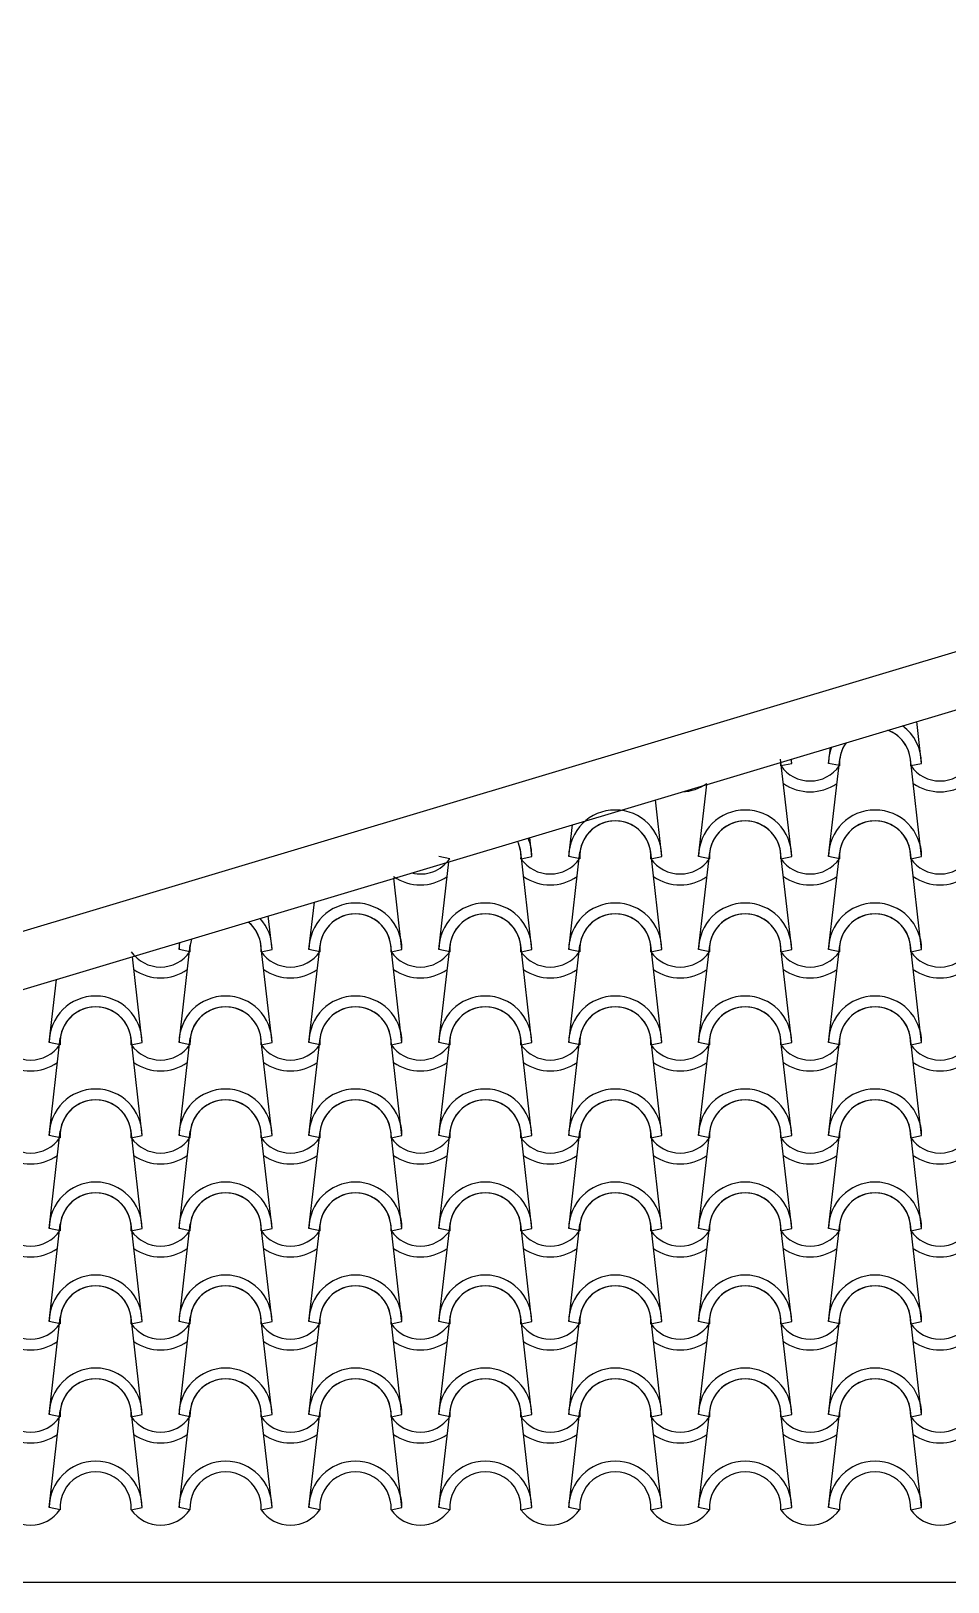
# Model space of a CAD drawing. Header units: millimetres. Extents: x -255 to 41745, y 236 to 29936.
# Drawn here: x 5682 to 6914, y 11910 to 13995 of the extents above; entities that cross this region are included whole.
import ezdxf

# ---------------------------------------------------------------- set-up
doc = ezdxf.new("R2010")
doc.units = ezdxf.units.MM
doc.layers.add('1', color=1, linetype='Continuous')
doc.layers.add('CALIDADES', color=7, linetype='Continuous')

msp = doc.modelspace()

# ---------------------------------------------------------------- linework, layer by layer
at = {"layer": '1'}
for p, q in [((6878.3, 13010.3), (6871.9, 13066.8)), ((6878.3, 13010.3), (6871.9, 13066.8)), ((6878.3, 13010.3), (6871.9, 13066.8)), ((6753.3, 13010.3), (6755.8, 13032)), ((6753.3, 13010.3), (6755.8, 13032)), ((6753.3, 13010.3), (6755.8, 13032)), ((6703.8, 12885.3), (6688.9, 13016)), ((6689.2, 13007.4), (6703.8, 13010.3)), ((6689.2, 13007.4), (6703.8, 13010.3)), ((6689.2, 13007.4), (6703.8, 13010.3)), ((6689.2, 13007.4), (6703.8, 13010.3)), ((6689.2, 13007.4), (6703.8, 13010.3)), ((6689.2, 13007.4), (6703.8, 13010.3)), ((6689.2, 13007.4), (6703.8, 13010.3)), ((6703.8, 13010.3), (6703.2, 13016.2)), ((6703.8, 13010.3), (6703.2, 13016.2)), ((6703.8, 13010.3), (6703.2, 13016.2)), ((6753.3, 12885.3), (6768.3, 13016)), ((6768, 13007.4), (6753.3, 13010.3)), ((6768, 13007.4), (6753.3, 13010.3)), ((6768, 13007.4), (6753.3, 13010.3)), ((6768, 13007.4), (6753.3, 13010.3)), ((6768, 13007.4), (6753.3, 13010.3)), ((6768, 13007.4), (6753.3, 13010.3)), ((6768, 13007.4), (6753.3, 13010.3)), ((6878.3, 12885.3), (6863.4, 13016)), ((6863.7, 13007.4), (6878.3, 13010.3)), ((6863.7, 13007.4), (6878.3, 13010.3)), ((6863.7, 13007.4), (6878.3, 13010.3)), ((6863.7, 13007.4), (6878.3, 13010.3)), ((6863.7, 13007.4), (6878.3, 13010.3)), ((6863.7, 13007.4), (6878.3, 13010.3)), ((6863.7, 13007.4), (6878.3, 13010.3)), ((6578.8, 12885.3), (6589.9, 12982.2)), ((6529.3, 12885.3), (6520.7, 12961.4)), ((6404.3, 12885.3), (6409.2, 12928)), ((6354.8, 12885.3), (6351.9, 12910.8)), ((6244.5, 12882.4), (6229.8, 12885.3)), ((6244.5, 12882.4), (6229.8, 12885.3)), ((6244.5, 12882.4), (6229.8, 12885.3)), ((6244.5, 12882.4), (6229.8, 12885.3)), ((6354.8, 12760.3), (6339.9, 12891)), ((6340.2, 12882.4), (6354.8, 12885.3)), ((6340.2, 12882.4), (6354.8, 12885.3)), ((6404.3, 12760.3), (6419.3, 12891)), ((6419, 12882.4), (6404.3, 12885.3)), ((6419, 12882.4), (6404.3, 12885.3)), ((6529.3, 12760.3), (6514.4, 12891)), ((6514.7, 12882.4), (6529.3, 12885.3)), ((6514.7, 12882.4), (6529.3, 12885.3)), ((6578.8, 12760.3), (6593.8, 12891)), ((6593.5, 12882.4), (6578.8, 12885.3)), ((6593.5, 12882.4), (6578.8, 12885.3)), ((6703.8, 12760.3), (6688.9, 12891)), ((6689.2, 12882.4), (6703.8, 12885.3)), ((6689.2, 12882.4), (6703.8, 12885.3)), ((6753.3, 12760.3), (6768.3, 12891)), ((6768, 12882.4), (6753.3, 12885.3)), ((6768, 12882.4), (6753.3, 12885.3)), ((6878.3, 12760.3), (6863.4, 12891)), ((6863.7, 12882.4), (6878.3, 12885.3)), ((6863.7, 12882.4), (6878.3, 12885.3)), ((6229.8, 12760.3), (6243.3, 12878.2)), ((6180.3, 12760.3), (6169.4, 12856)), ((6055.3, 12760.3), (6062.6, 12824)), ((6005.8, 12760.3), (6000.7, 12805.4)), ((5880.8, 12760.3), (5881.9, 12769.8)), ((5880.8, 12635.3), (5895.8, 12766)), ((5895.5, 12757.4), (5880.8, 12760.3)), ((5895.5, 12757.4), (5880.8, 12760.3)), ((6005.8, 12635.3), (5990.9, 12766)), ((5991.2, 12757.4), (6005.8, 12760.3)), ((5991.2, 12757.4), (6005.8, 12760.3)), ((6055.3, 12635.3), (6070.3, 12766)), ((6070, 12757.4), (6055.3, 12760.3)), ((6070, 12757.4), (6055.3, 12760.3)), ((6180.3, 12635.3), (6165.4, 12766)), ((6165.7, 12757.4), (6180.3, 12760.3)), ((6165.7, 12757.4), (6180.3, 12760.3)), ((6229.8, 12635.3), (6244.8, 12766)), ((6244.5, 12757.4), (6229.8, 12760.3)), ((6244.5, 12757.4), (6229.8, 12760.3)), ((6354.8, 12635.3), (6339.9, 12766)), ((6340.2, 12757.4), (6354.8, 12760.3)), ((6340.2, 12757.4), (6354.8, 12760.3)), ((6404.3, 12635.3), (6419.3, 12766)), ((6419, 12757.4), (6404.3, 12760.3)), ((6419, 12757.4), (6404.3, 12760.3)), ((6529.3, 12635.3), (6514.4, 12766)), ((6514.7, 12757.4), (6529.3, 12760.3)), ((6514.7, 12757.4), (6529.3, 12760.3)), ((6578.8, 12635.3), (6593.8, 12766)), ((6593.5, 12757.4), (6578.8, 12760.3)), ((6593.5, 12757.4), (6578.8, 12760.3)), ((6703.8, 12635.3), (6688.9, 12766)), ((6689.2, 12757.4), (6703.8, 12760.3)), ((6689.2, 12757.4), (6703.8, 12760.3)), ((6753.3, 12635.3), (6768.3, 12766)), ((6768, 12757.4), (6753.3, 12760.3)), ((6768, 12757.4), (6753.3, 12760.3)), ((6878.3, 12635.3), (6863.4, 12766)), ((6863.7, 12757.4), (6878.3, 12760.3)), ((6863.7, 12757.4), (6878.3, 12760.3)), ((5831.3, 12635.3), (5818.2, 12750.7)), ((5706.3, 12635.3), (5716, 12720)), ((5706.3, 12510.3), (5721.2, 12641)), ((5721, 12632.4), (5706.3, 12635.3)), ((5721, 12632.4), (5706.3, 12635.3)), ((5831.3, 12510.3), (5816.4, 12641)), ((5816.7, 12632.4), (5831.3, 12635.3)), ((5816.7, 12632.4), (5831.3, 12635.3)), ((5880.8, 12510.3), (5895.8, 12641)), ((5895.5, 12632.4), (5880.8, 12635.3)), ((5895.5, 12632.4), (5880.8, 12635.3)), ((6005.8, 12510.3), (5990.9, 12641)), ((5991.2, 12632.4), (6005.8, 12635.3)), ((5991.2, 12632.4), (6005.8, 12635.3)), ((6055.3, 12510.3), (6070.3, 12641)), ((6070, 12632.4), (6055.3, 12635.3)), ((6070, 12632.4), (6055.3, 12635.3)), ((6180.3, 12510.3), (6165.4, 12641)), ((6165.7, 12632.4), (6180.3, 12635.3)), ((6165.7, 12632.4), (6180.3, 12635.3)), ((6229.8, 12510.3), (6244.8, 12641)), ((6244.5, 12632.4), (6229.8, 12635.3)), ((6244.5, 12632.4), (6229.8, 12635.3)), ((6354.8, 12510.3), (6339.9, 12641)), ((6340.2, 12632.4), (6354.8, 12635.3)), ((6340.2, 12632.4), (6354.8, 12635.3)), ((6404.3, 12510.3), (6419.3, 12641)), ((6419, 12632.4), (6404.3, 12635.3)), ((6419, 12632.4), (6404.3, 12635.3)), ((6529.3, 12510.3), (6514.4, 12641)), ((6514.7, 12632.4), (6529.3, 12635.3)), ((6514.7, 12632.4), (6529.3, 12635.3)), ((6578.8, 12510.3), (6593.8, 12641)), ((6593.5, 12632.4), (6578.8, 12635.3)), ((6593.5, 12632.4), (6578.8, 12635.3)), ((6703.8, 12510.3), (6688.9, 12641)), ((6689.2, 12632.4), (6703.8, 12635.3)), ((6689.2, 12632.4), (6703.8, 12635.3)), ((6753.3, 12510.3), (6768.3, 12641)), ((6768, 12632.4), (6753.3, 12635.3)), ((6768, 12632.4), (6753.3, 12635.3)), ((6878.3, 12510.3), (6863.4, 12641)), ((6863.7, 12632.4), (6878.3, 12635.3)), ((6863.7, 12632.4), (6878.3, 12635.3)), ((5706.3, 12385.3), (5721.2, 12516)), ((5721, 12507.4), (5706.3, 12510.3)), ((5721, 12507.4), (5706.3, 12510.3)), ((5831.3, 12385.3), (5816.4, 12516)), ((5816.7, 12507.4), (5831.3, 12510.3)), ((5816.7, 12507.4), (5831.3, 12510.3)), ((5880.8, 12385.3), (5895.8, 12516)), ((5895.5, 12507.4), (5880.8, 12510.3)), ((5895.5, 12507.4), (5880.8, 12510.3)), ((6005.8, 12385.3), (5990.9, 12516)), ((5991.2, 12507.4), (6005.8, 12510.3)), ((5991.2, 12507.4), (6005.8, 12510.3)), ((6055.3, 12385.3), (6070.3, 12516)), ((6070, 12507.4), (6055.3, 12510.3)), ((6070, 12507.4), (6055.3, 12510.3)), ((6180.3, 12385.3), (6165.4, 12516)), ((6165.7, 12507.4), (6180.3, 12510.3)), ((6165.7, 12507.4), (6180.3, 12510.3)), ((6229.8, 12385.3), (6244.8, 12516)), ((6244.5, 12507.4), (6229.8, 12510.3)), ((6244.5, 12507.4), (6229.8, 12510.3)), ((6354.8, 12385.3), (6339.9, 12516)), ((6340.2, 12507.4), (6354.8, 12510.3)), ((6340.2, 12507.4), (6354.8, 12510.3)), ((6404.3, 12385.3), (6419.3, 12516)), ((6419, 12507.4), (6404.3, 12510.3)), ((6419, 12507.4), (6404.3, 12510.3)), ((6529.3, 12385.3), (6514.4, 12516)), ((6514.7, 12507.4), (6529.3, 12510.3)), ((6514.7, 12507.4), (6529.3, 12510.3)), ((6578.8, 12385.3), (6593.8, 12516)), ((6593.5, 12507.4), (6578.8, 12510.3)), ((6593.5, 12507.4), (6578.8, 12510.3)), ((6703.8, 12385.3), (6688.9, 12516)), ((6689.2, 12507.4), (6703.8, 12510.3)), ((6689.2, 12507.4), (6703.8, 12510.3)), ((6753.3, 12385.3), (6768.3, 12516)), ((6768, 12507.4), (6753.3, 12510.3)), ((6768, 12507.4), (6753.3, 12510.3)), ((6878.3, 12385.3), (6863.4, 12516)), ((6863.7, 12507.4), (6878.3, 12510.3)), ((6863.7, 12507.4), (6878.3, 12510.3)), ((5706.3, 12260.3), (5721.2, 12391)), ((5721, 12382.4), (5706.3, 12385.3)), ((5721, 12382.4), (5706.3, 12385.3)), ((5831.3, 12260.3), (5816.4, 12391)), ((5816.7, 12382.4), (5831.3, 12385.3)), ((5816.7, 12382.4), (5831.3, 12385.3)), ((5880.8, 12260.3), (5895.8, 12391)), ((5895.5, 12382.4), (5880.8, 12385.3)), ((5895.5, 12382.4), (5880.8, 12385.3)), ((6005.8, 12260.3), (5990.9, 12391)), ((5991.2, 12382.4), (6005.8, 12385.3)), ((5991.2, 12382.4), (6005.8, 12385.3)), ((6055.3, 12260.3), (6070.3, 12391)), ((6070, 12382.4), (6055.3, 12385.3)), ((6070, 12382.4), (6055.3, 12385.3)), ((6180.3, 12260.3), (6165.4, 12391)), ((6165.7, 12382.4), (6180.3, 12385.3)), ((6165.7, 12382.4), (6180.3, 12385.3)), ((6229.8, 12260.3), (6244.8, 12391)), ((6244.5, 12382.4), (6229.8, 12385.3)), ((6244.5, 12382.4), (6229.8, 12385.3)), ((6354.8, 12260.3), (6339.9, 12391)), ((6340.2, 12382.4), (6354.8, 12385.3)), ((6340.2, 12382.4), (6354.8, 12385.3)), ((6404.3, 12260.3), (6419.3, 12391)), ((6419, 12382.4), (6404.3, 12385.3)), ((6419, 12382.4), (6404.3, 12385.3)), ((6529.3, 12260.3), (6514.4, 12391)), ((6514.7, 12382.4), (6529.3, 12385.3)), ((6514.7, 12382.4), (6529.3, 12385.3)), ((6578.8, 12260.3), (6593.8, 12391)), ((6593.5, 12382.4), (6578.8, 12385.3)), ((6593.5, 12382.4), (6578.8, 12385.3)), ((6703.8, 12260.3), (6688.9, 12391)), ((6689.2, 12382.4), (6703.8, 12385.3)), ((6689.2, 12382.4), (6703.8, 12385.3)), ((6753.3, 12260.3), (6768.3, 12391)), ((6768, 12382.4), (6753.3, 12385.3)), ((6768, 12382.4), (6753.3, 12385.3)), ((6878.3, 12260.3), (6863.4, 12391)), ((6863.7, 12382.4), (6878.3, 12385.3)), ((6863.7, 12382.4), (6878.3, 12385.3)), ((5706.3, 12135.3), (5721.2, 12266)), ((5721, 12257.4), (5706.3, 12260.3)), ((5721, 12257.4), (5706.3, 12260.3)), ((5831.3, 12135.3), (5816.4, 12266)), ((5816.7, 12257.4), (5831.3, 12260.3)), ((5816.7, 12257.4), (5831.3, 12260.3)), ((5880.8, 12135.3), (5895.8, 12266)), ((5895.5, 12257.4), (5880.8, 12260.3)), ((5895.5, 12257.4), (5880.8, 12260.3)), ((6005.8, 12135.3), (5990.9, 12266)), ((5991.2, 12257.4), (6005.8, 12260.3)), ((5991.2, 12257.4), (6005.8, 12260.3)), ((6055.3, 12135.3), (6070.3, 12266)), ((6070, 12257.4), (6055.3, 12260.3)), ((6070, 12257.4), (6055.3, 12260.3)), ((6180.3, 12135.3), (6165.4, 12266)), ((6165.7, 12257.4), (6180.3, 12260.3)), ((6165.7, 12257.4), (6180.3, 12260.3)), ((6229.8, 12135.3), (6244.8, 12266)), ((6244.5, 12257.4), (6229.8, 12260.3)), ((6244.5, 12257.4), (6229.8, 12260.3)), ((6354.8, 12135.3), (6339.9, 12266)), ((6340.2, 12257.4), (6354.8, 12260.3)), ((6340.2, 12257.4), (6354.8, 12260.3)), ((6404.3, 12135.3), (6419.3, 12266)), ((6419, 12257.4), (6404.3, 12260.3)), ((6419, 12257.4), (6404.3, 12260.3)), ((6529.3, 12135.3), (6514.4, 12266)), ((6514.7, 12257.4), (6529.3, 12260.3)), ((6514.7, 12257.4), (6529.3, 12260.3)), ((6578.8, 12135.3), (6593.8, 12266)), ((6593.5, 12257.4), (6578.8, 12260.3)), ((6593.5, 12257.4), (6578.8, 12260.3)), ((6703.8, 12135.3), (6688.9, 12266)), ((6689.2, 12257.4), (6703.8, 12260.3)), ((6689.2, 12257.4), (6703.8, 12260.3)), ((6753.3, 12135.3), (6768.3, 12266)), ((6768, 12257.4), (6753.3, 12260.3)), ((6768, 12257.4), (6753.3, 12260.3)), ((6878.3, 12135.3), (6863.4, 12266)), ((6863.7, 12257.4), (6878.3, 12260.3)), ((6863.7, 12257.4), (6878.3, 12260.3)), ((5706.3, 12010.3), (5721.2, 12141)), ((5721, 12132.4), (5706.3, 12135.3)), ((5721, 12132.4), (5706.3, 12135.3)), ((5831.3, 12010.3), (5816.4, 12141)), ((5816.7, 12132.4), (5831.3, 12135.3)), ((5816.7, 12132.4), (5831.3, 12135.3)), ((5880.8, 12010.3), (5895.8, 12141)), ((5895.5, 12132.4), (5880.8, 12135.3)), ((5895.5, 12132.4), (5880.8, 12135.3)), ((6005.8, 12010.3), (5990.9, 12141)), ((5991.2, 12132.4), (6005.8, 12135.3)), ((5991.2, 12132.4), (6005.8, 12135.3)), ((6055.3, 12010.3), (6070.3, 12141)), ((6070, 12132.4), (6055.3, 12135.3)), ((6070, 12132.4), (6055.3, 12135.3)), ((6180.3, 12010.3), (6165.4, 12141)), ((6165.7, 12132.4), (6180.3, 12135.3)), ((6165.7, 12132.4), (6180.3, 12135.3)), ((6229.8, 12010.3), (6244.8, 12141)), ((6244.5, 12132.4), (6229.8, 12135.3)), ((6244.5, 12132.4), (6229.8, 12135.3)), ((6354.8, 12010.3), (6339.9, 12141)), ((6340.2, 12132.4), (6354.8, 12135.3)), ((6340.2, 12132.4), (6354.8, 12135.3)), ((6404.3, 12010.3), (6419.3, 12141)), ((6419, 12132.4), (6404.3, 12135.3)), ((6419, 12132.4), (6404.3, 12135.3)), ((6529.3, 12010.3), (6514.4, 12141)), ((6514.7, 12132.4), (6529.3, 12135.3)), ((6514.7, 12132.4), (6529.3, 12135.3)), ((6578.8, 12010.3), (6593.8, 12141)), ((6593.5, 12132.4), (6578.8, 12135.3)), ((6593.5, 12132.4), (6578.8, 12135.3)), ((6703.8, 12010.3), (6688.9, 12141)), ((6689.2, 12132.4), (6703.8, 12135.3)), ((6689.2, 12132.4), (6703.8, 12135.3)), ((6753.3, 12010.3), (6768.3, 12141)), ((6768, 12132.4), (6753.3, 12135.3)), ((6768, 12132.4), (6753.3, 12135.3)), ((6878.3, 12010.3), (6863.4, 12141)), ((6863.7, 12132.4), (6878.3, 12135.3)), ((6863.7, 12132.4), (6878.3, 12135.3)), ((5721, 12007.4), (5706.3, 12010.3)), ((5816.7, 12007.4), (5831.3, 12010.3)), ((5895.5, 12007.4), (5880.8, 12010.3)), ((5991.2, 12007.4), (6005.8, 12010.3)), ((6070, 12007.4), (6055.3, 12010.3)), ((6165.7, 12007.4), (6180.3, 12010.3)), ((6244.5, 12007.4), (6229.8, 12010.3)), ((6340.2, 12007.4), (6354.8, 12010.3)), ((6419, 12007.4), (6404.3, 12010.3)), ((6514.7, 12007.4), (6529.3, 12010.3)), ((6593.5, 12007.4), (6578.8, 12010.3)), ((6689.2, 12007.4), (6703.8, 12010.3)), ((6768, 12007.4), (6753.3, 12010.3)), ((6863.7, 12007.4), (6878.3, 12010.3))]:
    msp.add_line(p, q, dxfattribs=at)
for centre, radius, start, end in [((6815.8, 13010.3), 47.9, 6.838, 69.0649), ((6815.8, 13010.3), 47.9, 356.4887, 69.0649), ((6815.8, 13010.3), 47.9, 356.4887, 69.0649), ((6815.8, 13010.3), 47.9, 6.838, 69.0649), ((6815.8, 13010.3), 47.9, 356.4887, 69.0649), ((6815.8, 13010.3), 47.9, 356.4887, 69.0649), ((6815.8, 13010.3), 47.9, 356.4887, 69.0649), ((6815.8, 13010.3), 47.9, 6.838, 69.0649), ((6815.8, 13010.3), 47.9, 356.4887, 69.0649), ((6815.8, 13010.3), 47.9, 356.4887, 69.0649), ((6815.8, 13010.3), 62.5, 0, 54.0824), ((6815.8, 13010.3), 62.5, 0, 54.0824), ((6815.8, 13010.3), 62.5, 0, 54.0824), ((6815.8, 13010.3), 62.5, 0, 54.0824), ((6815.8, 13010.3), 62.5, 0, 54.0824), ((6815.8, 13010.3), 62.5, 0, 54.0824), ((6815.8, 13010.3), 62.5, 0, 54.0824), ((6815.8, 13010.3), 62.5, 159.3161, 180), ((6815.8, 13010.3), 62.5, 159.3161, 180), ((6815.8, 13010.3), 62.5, 159.3161, 180), ((6815.8, 13010.3), 62.5, 159.3161, 180), ((6815.8, 13010.3), 62.5, 159.3161, 180), ((6815.8, 13010.3), 62.5, 159.3161, 180), ((6815.8, 13010.3), 62.5, 159.3161, 180), ((6815.8, 13010.3), 47.9, 144.3336, 183.5113), ((6815.8, 13010.3), 47.9, 144.3336, 183.5113), ((6815.8, 13010.3), 47.9, 144.3336, 183.5113), ((6815.8, 13010.3), 47.9, 144.3336, 183.5113), ((6815.8, 13010.3), 47.9, 144.3336, 183.5113), ((6815.8, 13010.3), 47.9, 144.3336, 183.5113), ((6815.8, 13010.3), 47.9, 144.3336, 183.5113), ((6815.8, 13010.3), 47.9, 144.3336, 173.162), ((6815.8, 13010.3), 47.9, 144.3336, 173.162), ((6815.8, 13010.3), 47.9, 144.3336, 173.162), ((6641.3, 13010.3), 47.9, 356.4887, 1.9527), ((6641.3, 13010.3), 47.9, 356.4887, 1.9527), ((6641.3, 13010.3), 47.9, 356.4887, 1.9527), ((6641.3, 13010.3), 47.9, 356.4887, 1.9527), ((6641.3, 13010.3), 47.9, 356.4887, 1.9527), ((6641.3, 13010.3), 47.9, 356.4887, 1.9527), ((6641.3, 13010.3), 47.9, 356.4887, 1.9527), ((6728.5, 13034.7), 47.9, 214.756, 325.244), ((6728.5, 13034.7), 47.9, 214.756, 325.244), ((6728.5, 13034.7), 47.9, 214.756, 325.244), ((6728.5, 13034.7), 47.9, 214.756, 325.244), ((6728.5, 13034.7), 47.9, 214.756, 325.244), ((6728.5, 13034.7), 47.9, 214.756, 325.244), ((6728.5, 13034.7), 47.9, 214.756, 325.244), ((6641.3, 13010.3), 62.5, 0, 5.4458), ((6641.3, 13010.3), 62.5, 0, 5.4458), ((6641.3, 13010.3), 62.5, 0, 5.4458), ((6641.3, 13010.3), 62.5, 0, 5.4458), ((6641.3, 13010.3), 62.5, 0, 5.4458), ((6641.3, 13010.3), 62.5, 0, 5.4458), ((6641.3, 13010.3), 62.5, 0, 5.4458), ((6903, 13034.7), 47.9, 214.756, 325.244), ((6903, 13034.7), 47.9, 214.756, 325.244), ((6903, 13034.7), 47.9, 214.756, 325.244), ((6903, 13034.7), 47.9, 214.756, 325.244), ((6903, 13034.7), 47.9, 214.756, 325.244), ((6903, 13034.7), 47.9, 214.756, 325.244), ((6903, 13034.7), 47.9, 214.756, 325.244), ((6554, 13034.7), 62.5, 272.6802, 305.0692), ((6554, 13034.7), 62.5, 272.6802, 305.0692), ((6554, 13034.7), 62.5, 272.6802, 305.0692), ((6728.5, 13034.7), 62.5, 234.9308, 305.0692), ((6728.5, 13034.7), 62.5, 234.9308, 305.0692), ((6728.5, 13034.7), 62.5, 234.9308, 305.0692), ((6903, 13034.7), 62.5, 234.9308, 305.0692), ((6903, 13034.7), 62.5, 234.9308, 305.0692), ((6903, 13034.7), 62.5, 234.9308, 305.0692), ((6466.8, 12885.3), 62.5, 0, 180), ((6641.3, 12885.3), 62.5, 0, 180), ((6641.3, 12885.3), 62.5, 0, 180), ((6815.8, 12885.3), 62.5, 0, 180), ((6815.8, 12885.3), 62.5, 0, 180), ((6466.8, 12885.3), 47.9, 356.4887, 183.5113), ((6466.8, 12885.3), 47.9, 356.4887, 183.5113), ((6466.8, 12885.3), 47.9, 6.838, 173.162), ((6641.3, 12885.3), 47.9, 356.4887, 183.5113), ((6641.3, 12885.3), 47.9, 356.4887, 183.5113), ((6641.3, 12885.3), 47.9, 6.838, 173.162), ((6815.8, 12885.3), 47.9, 356.4887, 183.5113), ((6815.8, 12885.3), 47.9, 356.4887, 183.5113), ((6815.8, 12885.3), 47.9, 6.838, 173.162), ((6292.3, 12885.3), 47.9, 6.838, 25.3957), ((6292.3, 12885.3), 47.9, 356.4887, 25.3957), ((6292.3, 12885.3), 47.9, 356.4887, 25.3957), ((6292.3, 12885.3), 62.5, 0, 23.3559), ((6292.3, 12885.3), 62.5, 0, 23.3559), ((6205, 12909.7), 47.9, 255.9884, 325.244), ((6205, 12909.7), 47.9, 255.9884, 325.244), ((6205, 12909.7), 47.9, 255.9884, 325.244), ((6205, 12909.7), 47.9, 255.9884, 325.244), ((6379.5, 12909.7), 47.9, 214.756, 325.244), ((6379.5, 12909.7), 47.9, 214.756, 325.244), ((6554, 12909.7), 47.9, 214.756, 325.244), ((6554, 12909.7), 47.9, 214.756, 325.244), ((6728.5, 12909.7), 47.9, 214.756, 325.244), ((6728.5, 12909.7), 47.9, 214.756, 325.244), ((6903, 12909.7), 47.9, 214.756, 325.244), ((6903, 12909.7), 47.9, 214.756, 325.244), ((6205, 12909.7), 62.5, 234.9308, 305.0692), ((6205, 12909.7), 62.5, 234.9308, 305.0692), ((6379.5, 12909.7), 62.5, 234.9308, 305.0692), ((6554, 12909.7), 62.5, 234.9308, 305.0692), ((6728.5, 12909.7), 62.5, 234.9308, 305.0692), ((6903, 12909.7), 62.5, 234.9308, 305.0692), ((6117.8, 12760.3), 62.5, 0, 180), ((6117.8, 12760.3), 62.5, 0, 180), ((6292.3, 12760.3), 62.5, 0, 180), ((6292.3, 12760.3), 62.5, 0, 180), ((6466.8, 12760.3), 62.5, 0, 180), ((6466.8, 12760.3), 62.5, 0, 180), ((6641.3, 12760.3), 62.5, 0, 180), ((6641.3, 12760.3), 62.5, 0, 180), ((6815.8, 12760.3), 62.5, 0, 180), ((6815.8, 12760.3), 62.5, 0, 180), ((5943.3, 12760.3), 62.5, 0, 41.9759), ((5943.3, 12760.3), 62.5, 0, 41.9759), ((6117.8, 12760.3), 47.9, 356.4887, 183.5113), ((6117.8, 12760.3), 47.9, 356.4887, 183.5113), ((6117.8, 12760.3), 47.9, 6.838, 173.162), ((6292.3, 12760.3), 47.9, 356.4887, 183.5113), ((6292.3, 12760.3), 47.9, 356.4887, 183.5113), ((6292.3, 12760.3), 47.9, 6.838, 173.162), ((6466.8, 12760.3), 47.9, 356.4887, 183.5113), ((6466.8, 12760.3), 47.9, 356.4887, 183.5113), ((6466.8, 12760.3), 47.9, 6.838, 173.162), ((6641.3, 12760.3), 47.9, 356.4887, 183.5113), ((6641.3, 12760.3), 47.9, 356.4887, 183.5113), ((6641.3, 12760.3), 47.9, 6.838, 173.162), ((6815.8, 12760.3), 47.9, 356.4887, 183.5113), ((6815.8, 12760.3), 47.9, 356.4887, 183.5113), ((6815.8, 12760.3), 47.9, 6.838, 173.162), ((5943.3, 12760.3), 47.9, 6.838, 50.5439), ((5943.3, 12760.3), 47.9, 356.4887, 50.5439), ((5943.3, 12760.3), 47.9, 356.4887, 50.5439), ((5856, 12784.7), 47.9, 214.756, 325.244), ((5856, 12784.7), 47.9, 214.756, 325.244), ((5943.3, 12760.3), 62.5, 171.4226, 180), ((5943.3, 12760.3), 62.5, 171.4226, 180), ((5943.3, 12760.3), 47.9, 162.8546, 183.5113), ((5943.3, 12760.3), 47.9, 162.8546, 183.5113), ((5943.3, 12760.3), 47.9, 162.8546, 173.162), ((6030.5, 12784.7), 47.9, 214.756, 325.244), ((6030.5, 12784.7), 47.9, 214.756, 325.244), ((6205, 12784.7), 47.9, 214.756, 325.244), ((6205, 12784.7), 47.9, 214.756, 325.244), ((6379.5, 12784.7), 47.9, 214.756, 325.244), ((6379.5, 12784.7), 47.9, 214.756, 325.244), ((6554, 12784.7), 47.9, 214.756, 325.244), ((6554, 12784.7), 47.9, 214.756, 325.244), ((6728.5, 12784.7), 47.9, 214.756, 325.244), ((6728.5, 12784.7), 47.9, 214.756, 325.244), ((6903, 12784.7), 47.9, 214.756, 325.244), ((6903, 12784.7), 47.9, 214.756, 325.244), ((5856, 12784.7), 62.5, 234.9308, 305.0692), ((6030.5, 12784.7), 62.5, 234.9308, 305.0692), ((6205, 12784.7), 62.5, 234.9308, 305.0692), ((6379.5, 12784.7), 62.5, 234.9308, 305.0692), ((6554, 12784.7), 62.5, 234.9308, 305.0692), ((6728.5, 12784.7), 62.5, 234.9308, 305.0692), ((6903, 12784.7), 62.5, 234.9308, 305.0692), ((5768.8, 12635.3), 62.5, 0, 180), ((5768.8, 12635.3), 62.5, 0, 180), ((5943.3, 12635.3), 62.5, 0, 180), ((5943.3, 12635.3), 62.5, 0, 180), ((6117.8, 12635.3), 62.5, 0, 180), ((6117.8, 12635.3), 62.5, 0, 180), ((6292.3, 12635.3), 62.5, 0, 180), ((6292.3, 12635.3), 62.5, 0, 180), ((6466.8, 12635.3), 62.5, 0, 180), ((6466.8, 12635.3), 62.5, 0, 180), ((6641.3, 12635.3), 62.5, 0, 180), ((6641.3, 12635.3), 62.5, 0, 180), ((6815.8, 12635.3), 62.5, 0, 180), ((6815.8, 12635.3), 62.5, 0, 180), ((5768.8, 12635.3), 47.9, 356.4887, 183.5113), ((5768.8, 12635.3), 47.9, 356.4887, 183.5113), ((5768.8, 12635.3), 47.9, 6.838, 173.162), ((5943.3, 12635.3), 47.9, 356.4887, 183.5113), ((5943.3, 12635.3), 47.9, 356.4887, 183.5113), ((5943.3, 12635.3), 47.9, 6.838, 173.162), ((6117.8, 12635.3), 47.9, 356.4887, 183.5113), ((6117.8, 12635.3), 47.9, 356.4887, 183.5113), ((6117.8, 12635.3), 47.9, 6.838, 173.162), ((6292.3, 12635.3), 47.9, 356.4887, 183.5113), ((6292.3, 12635.3), 47.9, 356.4887, 183.5113), ((6292.3, 12635.3), 47.9, 6.838, 173.162), ((6466.8, 12635.3), 47.9, 356.4887, 183.5113), ((6466.8, 12635.3), 47.9, 356.4887, 183.5113), ((6466.8, 12635.3), 47.9, 6.838, 173.162), ((6641.3, 12635.3), 47.9, 356.4887, 183.5113), ((6641.3, 12635.3), 47.9, 356.4887, 183.5113), ((6641.3, 12635.3), 47.9, 6.838, 173.162), ((6815.8, 12635.3), 47.9, 356.4887, 183.5113), ((6815.8, 12635.3), 47.9, 356.4887, 183.5113), ((6815.8, 12635.3), 47.9, 6.838, 173.162), ((5681.5, 12659.7), 47.9, 214.756, 325.244), ((5681.5, 12659.7), 47.9, 214.756, 325.244), ((5856, 12659.7), 47.9, 214.756, 325.244), ((5856, 12659.7), 47.9, 214.756, 325.244), ((6030.5, 12659.7), 47.9, 214.756, 325.244), ((6030.5, 12659.7), 47.9, 214.756, 325.244), ((6205, 12659.7), 47.9, 214.756, 325.244), ((6205, 12659.7), 47.9, 214.756, 325.244), ((6379.5, 12659.7), 47.9, 214.756, 325.244), ((6379.5, 12659.7), 47.9, 214.756, 325.244), ((6554, 12659.7), 47.9, 214.756, 325.244), ((6554, 12659.7), 47.9, 214.756, 325.244), ((6728.5, 12659.7), 47.9, 214.756, 325.244), ((6728.5, 12659.7), 47.9, 214.756, 325.244), ((6903, 12659.7), 47.9, 214.756, 325.244), ((6903, 12659.7), 47.9, 214.756, 325.244), ((5681.5, 12659.7), 62.5, 234.9308, 305.0692), ((5856, 12659.7), 62.5, 234.9308, 305.0692), ((6030.5, 12659.7), 62.5, 234.9308, 305.0692), ((6205, 12659.7), 62.5, 234.9308, 305.0692), ((6379.5, 12659.7), 62.5, 234.9308, 305.0692), ((6554, 12659.7), 62.5, 234.9308, 305.0692), ((6728.5, 12659.7), 62.5, 234.9308, 305.0692), ((6903, 12659.7), 62.5, 234.9308, 305.0692), ((5768.8, 12510.3), 62.5, 0, 180), ((5768.8, 12510.3), 62.5, 0, 180), ((5943.3, 12510.3), 62.5, 0, 180), ((5943.3, 12510.3), 62.5, 0, 180), ((6117.8, 12510.3), 62.5, 0, 180), ((6117.8, 12510.3), 62.5, 0, 180), ((6292.3, 12510.3), 62.5, 0, 180), ((6292.3, 12510.3), 62.5, 0, 180), ((6466.8, 12510.3), 62.5, 0, 180), ((6466.8, 12510.3), 62.5, 0, 180), ((6641.3, 12510.3), 62.5, 0, 180), ((6641.3, 12510.3), 62.5, 0, 180), ((6815.8, 12510.3), 62.5, 0, 180), ((6815.8, 12510.3), 62.5, 0, 180), ((5768.8, 12510.3), 47.9, 356.4887, 183.5113), ((5768.8, 12510.3), 47.9, 356.4887, 183.5113), ((5768.8, 12510.3), 47.9, 6.838, 173.162), ((5943.3, 12510.3), 47.9, 356.4887, 183.5113), ((5943.3, 12510.3), 47.9, 356.4887, 183.5113), ((5943.3, 12510.3), 47.9, 6.838, 173.162), ((6117.8, 12510.3), 47.9, 356.4887, 183.5113), ((6117.8, 12510.3), 47.9, 356.4887, 183.5113), ((6117.8, 12510.3), 47.9, 6.838, 173.162), ((6292.3, 12510.3), 47.9, 356.4887, 183.5113), ((6292.3, 12510.3), 47.9, 356.4887, 183.5113), ((6292.3, 12510.3), 47.9, 6.838, 173.162), ((6466.8, 12510.3), 47.9, 356.4887, 183.5113), ((6466.8, 12510.3), 47.9, 356.4887, 183.5113), ((6466.8, 12510.3), 47.9, 6.838, 173.162), ((6641.3, 12510.3), 47.9, 356.4887, 183.5113), ((6641.3, 12510.3), 47.9, 356.4887, 183.5113), ((6641.3, 12510.3), 47.9, 6.838, 173.162), ((6815.8, 12510.3), 47.9, 356.4887, 183.5113), ((6815.8, 12510.3), 47.9, 356.4887, 183.5113), ((6815.8, 12510.3), 47.9, 6.838, 173.162), ((5681.5, 12534.7), 47.9, 214.756, 325.244), ((5681.5, 12534.7), 47.9, 214.756, 325.244), ((5856, 12534.7), 47.9, 214.756, 325.244), ((5856, 12534.7), 47.9, 214.756, 325.244), ((6030.5, 12534.7), 47.9, 214.756, 325.244), ((6030.5, 12534.7), 47.9, 214.756, 325.244), ((6205, 12534.7), 47.9, 214.756, 325.244), ((6205, 12534.7), 47.9, 214.756, 325.244), ((6379.5, 12534.7), 47.9, 214.756, 325.244), ((6379.5, 12534.7), 47.9, 214.756, 325.244), ((6554, 12534.7), 47.9, 214.756, 325.244), ((6554, 12534.7), 47.9, 214.756, 325.244), ((6728.5, 12534.7), 47.9, 214.756, 325.244), ((6728.5, 12534.7), 47.9, 214.756, 325.244), ((6903, 12534.7), 47.9, 214.756, 325.244), ((6903, 12534.7), 47.9, 214.756, 325.244), ((5681.5, 12534.7), 62.5, 234.9308, 305.0692), ((5856, 12534.7), 62.5, 234.9308, 305.0692), ((6030.5, 12534.7), 62.5, 234.9308, 305.0692), ((6205, 12534.7), 62.5, 234.9308, 305.0692), ((6379.5, 12534.7), 62.5, 234.9308, 305.0692), ((6554, 12534.7), 62.5, 234.9308, 305.0692), ((6728.5, 12534.7), 62.5, 234.9308, 305.0692), ((6903, 12534.7), 62.5, 234.9308, 305.0692), ((5768.8, 12385.3), 62.5, 0, 180), ((5768.8, 12385.3), 62.5, 0, 180), ((5943.3, 12385.3), 62.5, 0, 180), ((5943.3, 12385.3), 62.5, 0, 180), ((6117.8, 12385.3), 62.5, 0, 180), ((6117.8, 12385.3), 62.5, 0, 180), ((6292.3, 12385.3), 62.5, 0, 180), ((6292.3, 12385.3), 62.5, 0, 180), ((6466.8, 12385.3), 62.5, 0, 180), ((6466.8, 12385.3), 62.5, 0, 180), ((6641.3, 12385.3), 62.5, 0, 180), ((6641.3, 12385.3), 62.5, 0, 180), ((6815.8, 12385.3), 62.5, 0, 180), ((6815.8, 12385.3), 62.5, 0, 180), ((5768.8, 12385.3), 47.9, 356.4887, 183.5113), ((5768.8, 12385.3), 47.9, 356.4887, 183.5113), ((5768.8, 12385.3), 47.9, 6.838, 173.162), ((5943.3, 12385.3), 47.9, 356.4887, 183.5113), ((5943.3, 12385.3), 47.9, 356.4887, 183.5113), ((5943.3, 12385.3), 47.9, 6.838, 173.162), ((6117.8, 12385.3), 47.9, 356.4887, 183.5113), ((6117.8, 12385.3), 47.9, 356.4887, 183.5113), ((6117.8, 12385.3), 47.9, 6.838, 173.162), ((6292.3, 12385.3), 47.9, 356.4887, 183.5113), ((6292.3, 12385.3), 47.9, 356.4887, 183.5113), ((6292.3, 12385.3), 47.9, 6.838, 173.162), ((6466.8, 12385.3), 47.9, 356.4887, 183.5113), ((6466.8, 12385.3), 47.9, 356.4887, 183.5113), ((6466.8, 12385.3), 47.9, 6.838, 173.162), ((6641.3, 12385.3), 47.9, 356.4887, 183.5113), ((6641.3, 12385.3), 47.9, 356.4887, 183.5113), ((6641.3, 12385.3), 47.9, 6.838, 173.162), ((6815.8, 12385.3), 47.9, 356.4887, 183.5113), ((6815.8, 12385.3), 47.9, 356.4887, 183.5113), ((6815.8, 12385.3), 47.9, 6.838, 173.162), ((5681.5, 12409.7), 47.9, 214.756, 325.244), ((5681.5, 12409.7), 47.9, 214.756, 325.244), ((5856, 12409.7), 47.9, 214.756, 325.244), ((5856, 12409.7), 47.9, 214.756, 325.244), ((6030.5, 12409.7), 47.9, 214.756, 325.244), ((6030.5, 12409.7), 47.9, 214.756, 325.244), ((6205, 12409.7), 47.9, 214.756, 325.244), ((6205, 12409.7), 47.9, 214.756, 325.244), ((6379.5, 12409.7), 47.9, 214.756, 325.244), ((6379.5, 12409.7), 47.9, 214.756, 325.244), ((6554, 12409.7), 47.9, 214.756, 325.244), ((6554, 12409.7), 47.9, 214.756, 325.244), ((6728.5, 12409.7), 47.9, 214.756, 325.244), ((6728.5, 12409.7), 47.9, 214.756, 325.244), ((6903, 12409.7), 47.9, 214.756, 325.244), ((6903, 12409.7), 47.9, 214.756, 325.244), ((5681.5, 12409.7), 62.5, 234.9308, 305.0692), ((5856, 12409.7), 62.5, 234.9308, 305.0692), ((6030.5, 12409.7), 62.5, 234.9308, 305.0692), ((6205, 12409.7), 62.5, 234.9308, 305.0692), ((6379.5, 12409.7), 62.5, 234.9308, 305.0692), ((6554, 12409.7), 62.5, 234.9308, 305.0692), ((6728.5, 12409.7), 62.5, 234.9308, 305.0692), ((6903, 12409.7), 62.5, 234.9308, 305.0692), ((5768.8, 12260.3), 62.5, 0, 180), ((5768.8, 12260.3), 62.5, 0, 180), ((5943.3, 12260.3), 62.5, 0, 180), ((5943.3, 12260.3), 62.5, 0, 180), ((6117.8, 12260.3), 62.5, 0, 180), ((6117.8, 12260.3), 62.5, 0, 180), ((6292.3, 12260.3), 62.5, 0, 180), ((6292.3, 12260.3), 62.5, 0, 180), ((6466.8, 12260.3), 62.5, 0, 180), ((6466.8, 12260.3), 62.5, 0, 180), ((6641.3, 12260.3), 62.5, 0, 180), ((6641.3, 12260.3), 62.5, 0, 180), ((6815.8, 12260.3), 62.5, 0, 180), ((6815.8, 12260.3), 62.5, 0, 180), ((5768.8, 12260.3), 47.9, 356.4887, 183.5113), ((5768.8, 12260.3), 47.9, 356.4887, 183.5113), ((5768.8, 12260.3), 47.9, 6.838, 173.162), ((5943.3, 12260.3), 47.9, 356.4887, 183.5113), ((5943.3, 12260.3), 47.9, 356.4887, 183.5113), ((5943.3, 12260.3), 47.9, 6.838, 173.162), ((6117.8, 12260.3), 47.9, 356.4887, 183.5113), ((6117.8, 12260.3), 47.9, 356.4887, 183.5113), ((6117.8, 12260.3), 47.9, 6.838, 173.162), ((6292.3, 12260.3), 47.9, 356.4887, 183.5113), ((6292.3, 12260.3), 47.9, 356.4887, 183.5113), ((6292.3, 12260.3), 47.9, 6.838, 173.162), ((6466.8, 12260.3), 47.9, 356.4887, 183.5113), ((6466.8, 12260.3), 47.9, 356.4887, 183.5113), ((6466.8, 12260.3), 47.9, 6.838, 173.162), ((6641.3, 12260.3), 47.9, 356.4887, 183.5113), ((6641.3, 12260.3), 47.9, 356.4887, 183.5113), ((6641.3, 12260.3), 47.9, 6.838, 173.162), ((6815.8, 12260.3), 47.9, 356.4887, 183.5113), ((6815.8, 12260.3), 47.9, 356.4887, 183.5113), ((6815.8, 12260.3), 47.9, 6.838, 173.162), ((5681.5, 12284.7), 47.9, 214.756, 325.244), ((5681.5, 12284.7), 47.9, 214.756, 325.244), ((5856, 12284.7), 47.9, 214.756, 325.244), ((5856, 12284.7), 47.9, 214.756, 325.244), ((6030.5, 12284.7), 47.9, 214.756, 325.244), ((6030.5, 12284.7), 47.9, 214.756, 325.244), ((6205, 12284.7), 47.9, 214.756, 325.244), ((6205, 12284.7), 47.9, 214.756, 325.244), ((6379.5, 12284.7), 47.9, 214.756, 325.244), ((6379.5, 12284.7), 47.9, 214.756, 325.244), ((6554, 12284.7), 47.9, 214.756, 325.244), ((6554, 12284.7), 47.9, 214.756, 325.244), ((6728.5, 12284.7), 47.9, 214.756, 325.244), ((6728.5, 12284.7), 47.9, 214.756, 325.244), ((6903, 12284.7), 47.9, 214.756, 325.244), ((6903, 12284.7), 47.9, 214.756, 325.244), ((5681.5, 12284.7), 62.5, 234.9308, 305.0692), ((5856, 12284.7), 62.5, 234.9308, 305.0692), ((6030.5, 12284.7), 62.5, 234.9308, 305.0692), ((6205, 12284.7), 62.5, 234.9308, 305.0692), ((6379.5, 12284.7), 62.5, 234.9308, 305.0692), ((6554, 12284.7), 62.5, 234.9308, 305.0692), ((6728.5, 12284.7), 62.5, 234.9308, 305.0692), ((6903, 12284.7), 62.5, 234.9308, 305.0692), ((5768.8, 12135.3), 62.5, 0, 180), ((5768.8, 12135.3), 62.5, 0, 180), ((5943.3, 12135.3), 62.5, 0, 180), ((5943.3, 12135.3), 62.5, 0, 180), ((6117.8, 12135.3), 62.5, 0, 180), ((6117.8, 12135.3), 62.5, 0, 180), ((6292.3, 12135.3), 62.5, 0, 180), ((6292.3, 12135.3), 62.5, 0, 180), ((6466.8, 12135.3), 62.5, 0, 180), ((6466.8, 12135.3), 62.5, 0, 180), ((6641.3, 12135.3), 62.5, 0, 180), ((6641.3, 12135.3), 62.5, 0, 180), ((6815.8, 12135.3), 62.5, 0, 180), ((6815.8, 12135.3), 62.5, 0, 180), ((5768.8, 12135.3), 47.9, 356.4887, 183.5113), ((5768.8, 12135.3), 47.9, 356.4887, 183.5113), ((5768.8, 12135.3), 47.9, 6.838, 173.162), ((5943.3, 12135.3), 47.9, 356.4887, 183.5113), ((5943.3, 12135.3), 47.9, 356.4887, 183.5113), ((5943.3, 12135.3), 47.9, 6.838, 173.162), ((6117.8, 12135.3), 47.9, 356.4887, 183.5113), ((6117.8, 12135.3), 47.9, 356.4887, 183.5113), ((6117.8, 12135.3), 47.9, 6.838, 173.162), ((6292.3, 12135.3), 47.9, 356.4887, 183.5113), ((6292.3, 12135.3), 47.9, 356.4887, 183.5113), ((6292.3, 12135.3), 47.9, 6.838, 173.162), ((6466.8, 12135.3), 47.9, 356.4887, 183.5113), ((6466.8, 12135.3), 47.9, 356.4887, 183.5113), ((6466.8, 12135.3), 47.9, 6.838, 173.162), ((6641.3, 12135.3), 47.9, 356.4887, 183.5113), ((6641.3, 12135.3), 47.9, 356.4887, 183.5113), ((6641.3, 12135.3), 47.9, 6.838, 173.162), ((6815.8, 12135.3), 47.9, 356.4887, 183.5113), ((6815.8, 12135.3), 47.9, 356.4887, 183.5113), ((6815.8, 12135.3), 47.9, 6.838, 173.162), ((5681.5, 12159.7), 47.9, 214.756, 325.244), ((5681.5, 12159.7), 47.9, 214.756, 325.244), ((5856, 12159.7), 47.9, 214.756, 325.244), ((5856, 12159.7), 47.9, 214.756, 325.244), ((6030.5, 12159.7), 47.9, 214.756, 325.244), ((6030.5, 12159.7), 47.9, 214.756, 325.244), ((6205, 12159.7), 47.9, 214.756, 325.244), ((6205, 12159.7), 47.9, 214.756, 325.244), ((6379.5, 12159.7), 47.9, 214.756, 325.244), ((6379.5, 12159.7), 47.9, 214.756, 325.244), ((6554, 12159.7), 47.9, 214.756, 325.244), ((6554, 12159.7), 47.9, 214.756, 325.244), ((6728.5, 12159.7), 47.9, 214.756, 325.244), ((6728.5, 12159.7), 47.9, 214.756, 325.244), ((6903, 12159.7), 47.9, 214.756, 325.244), ((6903, 12159.7), 47.9, 214.756, 325.244), ((5681.5, 12159.7), 62.5, 234.9308, 305.0692), ((5856, 12159.7), 62.5, 234.9308, 305.0692), ((6030.5, 12159.7), 62.5, 234.9308, 305.0692), ((6205, 12159.7), 62.5, 234.9308, 305.0692), ((6379.5, 12159.7), 62.5, 234.9308, 305.0692), ((6554, 12159.7), 62.5, 234.9308, 305.0692), ((6728.5, 12159.7), 62.5, 234.9308, 305.0692), ((6903, 12159.7), 62.5, 234.9308, 305.0692), ((5768.8, 12010.3), 62.5, 0, 180), ((5943.3, 12010.3), 62.5, 0, 180), ((6117.8, 12010.3), 62.5, 0, 180), ((6292.3, 12010.3), 62.5, 0, 180), ((6466.8, 12010.3), 62.5, 0, 180), ((6641.3, 12010.3), 62.5, 0, 180), ((6815.8, 12010.3), 62.5, 0, 180), ((5768.8, 12010.3), 47.9, 356.4887, 183.5113), ((5943.3, 12010.3), 47.9, 356.4887, 183.5113), ((6117.8, 12010.3), 47.9, 356.4887, 183.5113), ((6292.3, 12010.3), 47.9, 356.4887, 183.5113), ((6466.8, 12010.3), 47.9, 356.4887, 183.5113), ((6641.3, 12010.3), 47.9, 356.4887, 183.5113), ((6815.8, 12010.3), 47.9, 356.4887, 183.5113), ((5681.5, 12034.7), 47.9, 214.756, 325.244), ((5856, 12034.7), 47.9, 214.756, 325.244), ((6030.5, 12034.7), 47.9, 214.756, 325.244), ((6205, 12034.7), 47.9, 214.756, 325.244), ((6379.5, 12034.7), 47.9, 214.756, 325.244), ((6554, 12034.7), 47.9, 214.756, 325.244), ((6728.5, 12034.7), 47.9, 214.756, 325.244), ((6903, 12034.7), 47.9, 214.756, 325.244)]:
    msp.add_arc(centre, radius, start, end, dxfattribs=at)
at = {"layer": 'CALIDADES'}
for p, q in [((3257.1, 12060.6), (9703.9, 13994.7)), ((3278.6, 11988.8), (9725.5, 13922.8)), ((3350.5, 11910.3), (21100.5, 11910.3))]:
    msp.add_line(p, q, dxfattribs=at)

doc.saveas('drawing.dxf')
